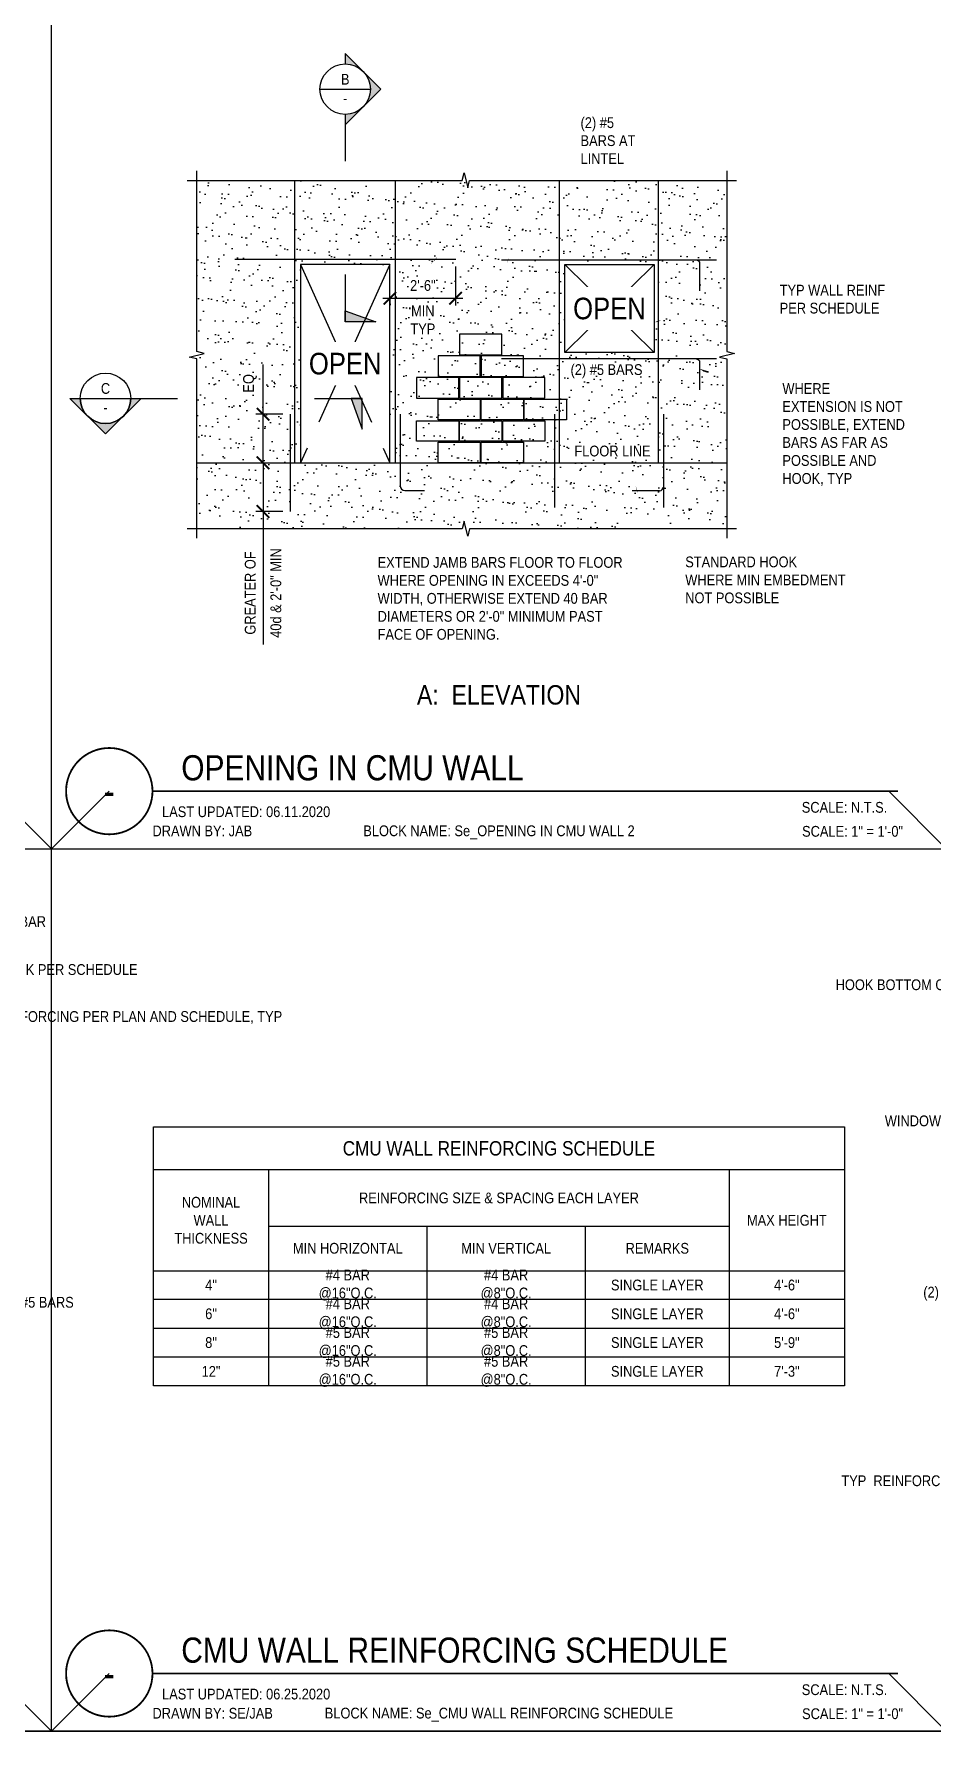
# Model space of a CAD drawing. Header units: inches. Extents: x -16404 to 14624, y -1591 to 16152.
# Drawn here: x -15334.1 to -15240.5, y 2880 to 3057 of the extents above; entities that cross this region are included whole.
import ezdxf
from ezdxf import colors
from ezdxf.entities.mleader import LeaderData, LeaderLine
from ezdxf.enums import TextEntityAlignment as Align
from ezdxf.math import Vec2, Vec3

# ---------------------------------------------------------------- set-up
doc = ezdxf.new("R2010")
doc.units = ezdxf.units.IN
doc.header["$LTSCALE"] = 24
doc.header["$MEASUREMENT"] = 0
for name, pattern in [('CENTER2', [1.125, 0.75, -0.125, 0.125, -0.125]), ('DASHED2', [0.375, 0.25, -0.125]), ('PHANTOM2', [1.25, 0.625, -0.125, 0.125, -0.125, 0.125, -0.125])]:
    doc.linetypes.add(name, pattern=pattern)
doc.layers.get('0').update_dxf_attribs({"linetype": 'CONTINUOUS'})
doc.layers.get('DefPoints').update_dxf_attribs({"color": 251, "linetype": 'CONTINUOUS'})
doc.layers.add('DESIGNER COMMENTS', color=221, linetype='CONTINUOUS', plot=False)
doc.layers.add('S-ANNO-GRID-NONPLOT', color=251, linetype='CONTINUOUS', plot=False)
for name, color, linetype in [('S-ANNO-DIMS', 2, 'CONTINUOUS'), ('S-ANNO-NOTE', 4, 'CONTINUOUS'), ('S-BREAK', 2, 'CONTINUOUS'), ('S-CONC', 4, 'CONTINUOUS'), ('S-DETL-SYMB', 4, 'CONTINUOUS'), ('S-DETL-SYMB @ 1', 4, 'CONTINUOUS'), ('S-REBAR', 7, 'CONTINUOUS'), ('S-TYP DETAIL BLOCKS', 1, 'CONTINUOUS')]:
    doc.layers.add(name, color=color, linetype=linetype)
doc.layers.add('S-HATCH2', color=2, linetype='CONTINUOUS', transparency=0.5)
doc.styles.add('Arial', font='arial.ttf', dxfattribs={"width": 0.85})
doc.dimstyles.new('DIM-12_Se', dxfattribs={"dimscale": 12, "dimtxt": 0.09375, "dimasz": 0.109375, "dimexe": 0.0625, "dimexo": 0.0625, "dimgap": 0.0625, "dimtad": 1, "dimdec": 4, "dimzin": 11, "dimdsep": 46, "dimlunit": 4, "dimtxsty": 'Arial', "dimblk": 'ARCHTICK', "dimcen": 0.125, "dimdle": 0.0625, "dimclrd": 256, "dimclre": 256, "dimclrt": 4, "dimadec": 0, "dimazin": 0, "dimtfac": 0.75, "dimtdec": 4, "dimtmove": 0, "dimatfit": 3, "dimfxl": 1, "dimfrac": 1, "dimtolj": 1, "dimtzin": 0, "dimarcsym": 0})

# ---------------------------------------------------------------- blocks, each defined once
blk = doc.blocks.new('*U336')
at = {"const_width": 0.1875}
for points in [[(-4.5, 0, -1), (4.5, 0, 3.73205081)], [(-4.5, 0, 1), (4.5, 0, -3.73205081)]]:
    blk.add_lwpolyline(points, format="xyb", dxfattribs=at)
blk.add_lwpolyline([(4.5, 0), (82.1875, 0)], dxfattribs=at)
blk.add_circle((0, 0), 4.5)
at = {"style": 'Arial', "width": 0.85}
for tag, p in [('DWG_TITLE_1', (7.5, 6.1875)), ('DWG_TITLE_2', (7.5, 2.4375))]:
    blk.add_attdef(tag, text='', height=2.625, dxfattribs=at).set_placement(p, align=Align.MIDDLE_LEFT)
blk.add_attdef('#', text='', height=3, dxfattribs=at).set_placement((0, 0), align=Align.MIDDLE_CENTER)
blk.add_attdef('SCALE', text='', height=1.125, dxfattribs=at).set_placement((81.0625, -1.125), align=Align.TOP_RIGHT)
blk = doc.blocks.new('Se_24x36_DETAILS_GRID')
for p, q in [((7.767, 7.667), (7.767, 15.333)), ((7.767, 7.667), (8.267, 8.167)), ((0, 7.667), (7.767, 7.667)), ((7.767, 7.667), (15.535, 7.667)), ((7.767, 0), (7.767, 7.667)), ((7.767, 0), (8.267, 0.5)), ((0, 0), (7.767, 0)), ((7.767, 0), (15.535, 0))]:
    blk.add_line(p, q)
at = {"linetype": 'DASHED2', "ltscale": 0.5}
for p, q in [((7.767, 7.667), (7.267, 8.167)), ((15.535, 7.667), (15.035, 8.167)), ((7.767, 0), (7.267, 0.5)), ((15.535, 0), (15.035, 0.5))]:
    blk.add_line(p, q, dxfattribs=at)
blk = doc.blocks.new('_ARCHTICK')
at = {"color": 0, "linetype": 'ByBlock', "const_width": 0.15}
blk.add_lwpolyline([(-0.5, -0.5), (0.5, 0.5)], dxfattribs=at)
blk = doc.blocks.new('*D2445')
at = {"layer": 'DefPoints', "color": 0, "transparency": 16777216}
for p in [(36.09, 55.45), (29.24, 52.21), (36.09, 51.39)]:
    blk.add_point(p, dxfattribs=at)
at = {"layer": 'S-ANNO-DIMS', "lineweight": -2, "transparency": 16777216}
for p, q in [((36.09, 54.7), (36.09, 50.64)), ((28.49, 51.39), (36.84, 51.39)), ((29.24, 51.46), (29.24, 50.64))]:
    blk.add_line(p, q, dxfattribs=at)
at = {"layer": 'S-ANNO-DIMS', "lineweight": -2, "transparency": 16777216, "xscale": 1.3125, "yscale": 1.3125, "zscale": 1.3125, "rotation": 180}
blk.add_blockref('_ARCHTICK', (29.24, 51.39), dxfattribs=at)
at = {"layer": 'S-ANNO-DIMS', "lineweight": -2, "transparency": 16777216, "xscale": 1.3125, "yscale": 1.3125, "zscale": 1.3125}
blk.add_blockref('_ARCHTICK', (36.09, 51.39), dxfattribs=at)
at = {"layer": 'S-ANNO-DIMS', "color": 4, "transparency": 16777216, "char_height": 1.125, "attachment_point": 5, "style": 'Arial'}
for s, insert in [('\\A1;2\'-6"', (32.67, 52.72)), ('\\A1;MIN\\PTYP', (32.67, 49.14))]:
    blk.add_mtext(s, dxfattribs=dict(at, insert=insert))
blk = doc.blocks.new('*D590')
at = {"layer": 'DefPoints', "color": 0, "transparency": 16777216}
for p in [(18.83, 39.3), (16.02, 34.23), (16.02, 34.23)]:
    blk.add_point(p, dxfattribs=at)
at = {"layer": 'S-ANNO-DIMS', "lineweight": -2, "transparency": 16777216}
for p, q in [((16.02, 39.3), (16.02, 44.5)), ((18.08, 39.3), (15.27, 39.3)), ((16.02, 34.23), (16.02, 40.05))]:
    blk.add_line(p, q, dxfattribs=at)
at = {"layer": 'S-ANNO-DIMS', "lineweight": -2, "transparency": 16777216, "xscale": 1.3125, "yscale": 1.3125, "zscale": 1.3125}
for p, rotation in [((16.02, 39.3), 90), ((16.02, 34.23), 270)]:
    blk.add_blockref('_ARCHTICK', p, dxfattribs=dict(at, rotation=rotation))
at = {"layer": 'S-ANNO-DIMS', "color": 4, "transparency": 16777216, "insert": (14.66, 42.71), "char_height": 1.125, "attachment_point": 5, "rotation": 90, "style": 'Arial'}
blk.add_mtext('\\A1;EQ.', dxfattribs=at)
blk = doc.blocks.new('*D2446')
at = {"layer": 'DefPoints', "color": 0, "transparency": 16777216}
for p in [(16.02, 34.23), (16.02, 34.23), (18.83, 29.16)]:
    blk.add_point(p, dxfattribs=at)
at = {"layer": 'S-ANNO-DIMS', "lineweight": -2, "transparency": 16777216}
for p, q in [((16.02, 34.23), (16.02, 28.41)), ((18.08, 29.16), (15.27, 29.16)), ((16.02, 29.16), (16.02, 15.3))]:
    blk.add_line(p, q, dxfattribs=at)
at = {"layer": 'S-ANNO-DIMS', "lineweight": -2, "transparency": 16777216, "xscale": 1.3125, "yscale": 1.3125, "zscale": 1.3125}
for p, rotation in [((16.02, 34.23), 90), ((16.02, 29.16), 270)]:
    blk.add_blockref('_ARCHTICK', p, dxfattribs=dict(at, rotation=rotation))
at = {"layer": 'S-ANNO-DIMS', "color": 4, "transparency": 16777216, "char_height": 1.125, "attachment_point": 5, "rotation": 90, "style": 'Arial'}
for s, insert in [('\\A1;GREATER OF', (14.69, 20.66)), ('\\A1;40d & 2\'-0" MIN ', (17.36, 20.66))]:
    blk.add_mtext(s, dxfattribs=dict(at, insert=insert))
blk = doc.blocks.new('*U584')
at = {"layer": 'S-DETL-SYMB'}
h = blk.add_hatch(color=4, dxfattribs=at)
edge = h.paths.add_edge_path()
edge.add_line((0, -0.219), (0, -0.309))
edge.add_line((0, -0.309), (0.309, 0))
edge.add_line((0.309, 0), (0, 0.309))
edge.add_line((0, 0.309), (0, 0.219))
edge.add_arc((0, 0), 0.219, -90, 90, ccw=False)
blk.add_line((-0.219, 0), (0.219, 0), dxfattribs=at)
at = {"layer": 'S-DETL-SYMB', "color": 2, "linetype": 'PHANTOM2'}
for p, q in [((0, -0.313), (0, -0.626)), ((0, -1.61), (0, -2.022))]:
    blk.add_line(p, q, dxfattribs=at)
at = {"layer": 'S-DETL-SYMB'}
blk.add_lwpolyline([(0, -0.219), (0, -0.309), (0.309, 0), (0, 0.309), (0, 0.219, -1)], format="xyb", close=True, dxfattribs=at)
blk.add_lwpolyline([(0, -1.926), (0.267, -2.022), (0, -2.022)], close=True, dxfattribs=at)
blk.add_circle((0, 0), 0.219, dxfattribs=at)
blk.add_solid([(0.267, -2.022), (0, -1.926), (0, -2.022)], dxfattribs=at)
at = {"layer": 'S-DETL-SYMB', "style": 'Arial', "width": 0.85, "flags": 8}
blk.add_attdef('VIEWNUMBER', text='', height=0.0938, dxfattribs=at).set_placement((0, 0.011), align=Align.BOTTOM_CENTER)
blk.add_attdef('SHEETNUMBER', text='', height=0.0938, dxfattribs=at).set_placement((0, -0.032), align=Align.TOP_CENTER)
blk = doc.blocks.new('*U585')
at = {"layer": 'S-DETL-SYMB'}
h = blk.add_hatch(color=4, dxfattribs=at)
edge = h.paths.add_edge_path()
edge.add_line((0.219, 0), (0.309, 0))
edge.add_line((0.309, 0), (0, -0.309))
edge.add_line((0, -0.309), (-0.309, 0))
edge.add_line((-0.309, 0), (-0.219, 0))
edge.add_arc((0, 0), 0.219, 180, 360)
blk.add_line((-0.219, 0), (0.219, 0), dxfattribs=at)
at = {"layer": 'S-DETL-SYMB', "color": 2, "linetype": 'PHANTOM2'}
for p, q in [((0.312, 0), (0.626, 0)), ((1.816, 0), (2.229, 0))]:
    blk.add_line(p, q, dxfattribs=at)
at = {"layer": 'S-DETL-SYMB'}
blk.add_lwpolyline([(0.219, 0), (0.309, 0), (0, -0.309), (-0.309, 0), (-0.219, 0, 1)], format="xyb", close=True, dxfattribs=at)
blk.add_lwpolyline([(2.133, 0), (2.229, -0.267), (2.229, 0)], close=True, dxfattribs=at)
blk.add_circle((0, 0), 0.219, dxfattribs=at)
blk.add_solid([(2.229, -0.267), (2.133, 0), (2.229, 0)], dxfattribs=at)
at = {"layer": 'S-DETL-SYMB', "style": 'Arial', "width": 0.85, "flags": 8}
blk.add_attdef('VIEWNUMBER', text='', height=0.0938, dxfattribs=at).set_placement((0, 0.011), align=Align.BOTTOM_CENTER)
blk.add_attdef('SHEETNUMBER', text='', height=0.0938, dxfattribs=at).set_placement((0, -0.032), align=Align.TOP_CENTER)
blk = doc.blocks.new('_DotBlank')
at = {"color": 0, "lineweight": -2}
blk.add_line((-0.5, 0), (-1, 0), dxfattribs=at)
blk.add_circle((0, 0), 0.5, dxfattribs=at)
blk = doc.blocks.new('Se_CMU WALL REINFORCING SCHEDULE')
at = {"layer": 'S-ANNO-NOTE', "color": 2}
for p, q in [((76.6, 52.5), (4.6, 52.5)), ((16.6, 52.5), (16.6, 30)), ((64.6, 52.5), (64.6, 30)), ((16.6, 46.66), (64.6, 46.66)), ((33.1, 46.66), (33.1, 30)), ((49.6, 46.66), (49.6, 30)), ((4.6, 42), (76.6, 42)), ((76.6, 39), (4.6, 39)), ((4.6, 36), (76.6, 36)), ((76.6, 33), (4.6, 33))]:
    blk.add_line(p, q, dxfattribs=at)
at = {"layer": 'S-ANNO-NOTE', "color": 6}
blk.add_lwpolyline([(4.6, 30), (4.6, 57), (76.6, 57), (76.6, 30)], close=True, dxfattribs=at)
at = {"layer": 'DESIGNER COMMENTS', "char_height": 1.125, "style": 'Arial'}
for s, insert, width, attachment_point in [('\\A1;LAST UPDATED: 06.25.2020', (5.5, -1.58), 17.471, 1), ('\\A1;DRAWN BY: SE/JAB', (4.5, -3.58), 12.4849, 1), ('\\A1;BLOCK NAME: Se_CMU WALL REINFORCING SCHEDULE', (40.6, -4.29), 36.2379, 5), ('\\A1;SCALE: 1{\\H1x;" = 1\'-0"}', (82.71, -3.63), 19.6874, 3)]:
    blk.add_mtext(s, dxfattribs=dict(at, insert=insert, width=width, attachment_point=attachment_point))
at = {"layer": 'S-ANNO-NOTE', "color": 6, "insert": (40.6, 54.75), "char_height": 1.5, "width": 32.4788, "attachment_point": 5, "style": 'Arial'}
blk.add_mtext('CMU WALL REINFORCING SCHEDULE', dxfattribs=at)
at = {"layer": 'S-ANNO-NOTE', "char_height": 1.125, "attachment_point": 5, "style": 'Arial'}
for s, insert, width in [('NOMINAL WALL THICKNESS', (10.6, 47.25), 10.0591), ('REINFORCING SIZE & SPACING EACH LAYER', (40.6, 49.58), 29.1664), ('MAX HEIGHT', (70.6, 47.25), 8.6684), ('MIN HORIZONTAL', (24.85, 44.33), 11.7641), ('MIN VERTICAL', (41.35, 44.33), 9.6872), ('REMARKS', (57.1, 44.33), 6.5478), ('4"', (10.6, 40.5), 1.1658), ('#4 BAR @16"O.C.', (24.85, 40.5), 10.3395), ('#4 BAR @8"O.C.', (41.35, 40.5), 9.5966), ('SINGLE LAYER', (57.1, 40.5), 9.6462), ('4\'-6"', (70.6, 40.5), 2.6086), ('#4 BAR @16"O.C.', (24.85, 37.5), 10.3395), ('#4 BAR @8"O.C.', (41.35, 37.5), 9.5966), ('6"', (10.6, 37.5), 1.1658), ('SINGLE LAYER', (57.1, 37.5), 9.6462), ('4\'-6"', (70.6, 37.5), 2.6086), ('#5 BAR @16"O.C.', (24.85, 34.5), 10.3395), ('#5 BAR @8"O.C.', (41.35, 34.5), 9.5966), ('8"', (10.6, 34.5), 1.1658), ('SINGLE LAYER', (57.1, 34.5), 9.6462), ('5\'-9"', (70.6, 34.5), 2.6086), ('12"', (10.6, 31.5), 1.9087), ('#5 BAR @16"O.C.', (24.85, 31.5), 10.3395), ('#5 BAR @8"O.C.', (41.35, 31.5), 9.5966), ('SINGLE LAYER', (57.1, 31.5), 9.6462), ('7\'-3"', (70.6, 31.5), 2.6086)]:
    blk.add_mtext(s, dxfattribs=dict(at, insert=insert, width=width))
blk = doc.blocks.new('_Integral')
at = {"color": 0, "linetype": 'ByBlock', "lineweight": -2}
for centre, start, end in [((0.44, -0.09), 102, 168), ((-0.44, 0.09), 282, 348)]:
    blk.add_arc(centre, 0.454, start, end, dxfattribs=at)
blk = doc.blocks.new('Se_OPENING IN CMU WALL')
at = {"layer": 'S-ANNO-NOTE'}
ml = blk.add_multileader_mtext('Standard', dxfattribs=at)
ml.set_content('HOOK BOTTOM OF VERTICAL BAR, TYP', color=4, style='Arial')
ml.set_leader_properties(color=2)
ml.build(insert=Vec2(0, 0))
ml.multileader.update_dxf_attribs({"dogleg_length": 0.36, "arrow_head_size": 1.3125, "scale": 12})
ctx = ml.context
ctx.base_point, ctx.scale, ctx.char_height, ctx.arrow_head_size, ctx.landing_gap_size, ctx.plane_origin = Vec3(-5.07528, 71.81651), 12, 1.125, 1.3125, 1.08, Vec3(51.84912, 370.15133)
ctx.text_align_type = 2
notes = []
notes.append((ctx, [(0, (1, 1, 0), (10.66178, 71.81651), (-1, 0), 1.5, [(0, [(31.87552, 82.39463)], 0, [])])]))
ctx.mtext.insert, ctx.mtext.width, ctx.mtext.alignment, ctx.mtext.flow_direction = Vec3(8.08178, 72.37901), 12.1952839, 3, 5
ml = blk.add_multileader_mtext('Standard', dxfattribs=at)
ml.set_content('WINDOW SILL WHERE OCCURS', color=4, style='Arial')
ml.set_leader_properties(color=2)
ml.build(insert=Vec2(0, 0))
ml.multileader.update_dxf_attribs({"dogleg_length": 0.36, "arrow_head_size": 1.3125, "scale": 12})
ctx = ml.context
ctx.base_point, ctx.scale, ctx.char_height, ctx.arrow_head_size, ctx.landing_gap_size, ctx.plane_origin = Vec3(-4.04467, 57.61216), 12, 1.125, 1.3125, 1.08, Vec3(51.84912, 355.94698)
ctx.text_align_type = 2
notes.append((ctx, [(0, (1, 1, 0), (10.66178, 57.61216), (-1, 0), 1.5, [(0, [(31.87276, 45.13437)], 0, [])])]))
ctx.mtext.insert, ctx.mtext.width, ctx.mtext.alignment, ctx.mtext.flow_direction = Vec3(8.08178, 58.18425), 13.9440574, 3, 5
ml = blk.add_multileader_mtext('Standard', dxfattribs=at)
ml.set_content('(2) #5 HORIZONTAL BARS', color=4, style='Arial')
ml.set_leader_properties(color=2)
ml.build(insert=Vec2(0, 0))
ml.multileader.update_dxf_attribs({"dogleg_length": 0.36, "arrow_head_size": 1.3125, "scale": 12})
ctx = ml.context
ctx.base_point, ctx.scale, ctx.char_height, ctx.arrow_head_size, ctx.landing_gap_size, ctx.plane_origin = Vec3(-1.45314, 39.75836), 12, 1.125, 1.3125, 1.08, Vec3(51.84912, 338.09318)
ctx.text_align_type = 2
notes.append((ctx, [(0, (1, 1, 0), (10.66178, 39.75836), (-1, 0), 1.5, [(0, [(23.53516, 44.305)], 0, [])])]))
ctx.mtext.insert, ctx.mtext.width, ctx.mtext.alignment, ctx.mtext.flow_direction = Vec3(8.08178, 40.33045), 4.422002, 3, 5
ml = blk.add_multileader_mtext('Standard', dxfattribs=at)
ml.set_content('TYP  REINFORCING BELOW WINDOWS', color=4, style='Arial')
ml.set_leader_properties(color=2)
ml.build(insert=Vec2(0, 0))
ml.multileader.update_dxf_attribs({"dogleg_length": 0.36, "arrow_head_size": 1.3125, "scale": 12})
ctx = ml.context
ctx.base_point, ctx.scale, ctx.char_height, ctx.arrow_head_size, ctx.landing_gap_size, ctx.plane_origin = Vec3(-5.57493, 20.08928), 12, 1.125, 1.3125, 1.08, Vec3(51.84912, 318.42411)
ctx.text_align_type = 2
notes.append((ctx, [(0, (1, 1, 0), (10.66178, 20.08928), (-1, 0), 1.5, [(0, [(34.67798, 29.33339)], 0, [])])]))
ctx.mtext.insert, ctx.mtext.width, ctx.mtext.alignment, ctx.mtext.flow_direction = Vec3(8.08178, 20.66138), 12.9904195, 3, 5
for ctx, leaders in notes:
    for number, flags, end, landing, length, lines in leaders:
        leader = LeaderData()
        leader.index, (leader.has_last_leader_line, leader.has_dogleg_vector, leader.attachment_direction) = number, flags
        leader.last_leader_point, leader.dogleg_vector, leader.dogleg_length = Vec3(end), Vec3(landing), length
        for number, points, colour, breaks in lines:
            line = LeaderLine()
            line.index, line.vertices, line.color, line.breaks = number, Vec3.list(points), colors.encode_raw_color(colour), breaks
            leader.lines.append(line)
        ctx.leaders.append(leader)
blk = doc.blocks.new('Se_OPENING IN CMU WALL 2')
at = {"layer": 'DefPoints', "color": 0, "linetype": 'ByBlock'}
blk.add_point((18.83284, 29.16006), dxfattribs=at)
at = {"layer": 'S-ANNO-DIMS'}
for points in [[(34.02472, 55.45053, 0, 0.33333, 0), (34.64517, 56.23478, 0, 0, 0), (46.82611, 69.63155, 0, 0, 0), (48.57611, 69.63155, 0, 0, 0)], [(41.60932, 55.40767, 0, 0.33333, 0), (41.91543, 56.35966, 0, 0, 0), (46.82611, 69.63155, 0, 0, 0), (48.57611, 69.63155, 0, 0, 0)], [(57.22239, 48.95745, 0, 0.33333, 0), (58.1421, 49.35004, 0, 0, 0), (67.33088, 52.41873, 0, 0, 0), (69.08088, 52.41873, 0, 0, 0)], [(61.51143, 44.03794, 0, 0.33333, 0), (62.41393, 43.60726, 0, 0, 0), (67.64202, 42.06679, 0, 0, 0), (69.39202, 42.06679, 0, 0, 0)], [(19.34313, 40.84981, 0, 0.33333, 0), (19.66733, 39.90382, 0, 0, 0), (25.70783, 24.13054, 0, 0, 0), (27.45783, 24.13054, 0, 0, 0)], [(54.96004, 31.32628, 0, 0.33333, 0), (55.3594, 30.40948, 0, 0, 0), (57.68, 24.08216, 0, 0, 0), (59.43, 24.08216, 0, 0, 0)]]:
    blk.add_lwpolyline(points, format="xyseb", dxfattribs=at)
at = {"layer": 'S-ANNO-NOTE', "color": 1, "linetype": 'CENTER2'}
for p, q in [((19.92746, 54.89941), (29.23862, 34.22919)), ((29.23862, 54.89941), (19.92746, 34.22919)), ((47.46092, 54.89941), (56.77208, 45.72533)), ((56.77208, 54.89941), (47.46092, 45.72533))]:
    blk.add_line(p, q, dxfattribs=at)
at = {"layer": 'S-BREAK'}
for points in [[(8.11518, 63.6857), (36.78087, 63.6857), (36.97015, 64.46405), (37.34873, 62.90735), (37.53801, 63.6857), (65.36319, 63.6857)], [(9.11518, 26.36903), (9.11518, 45.07541), (8.33683, 45.2647), (9.89353, 45.64327), (9.11518, 45.83256), (9.11518, 64.6857)], [(64.36319, 64.6857), (64.36319, 45.83256), (65.14154, 45.64327), (63.58484, 45.2647), (64.36319, 45.07541), (64.36319, 26.36903)], [(65.36319, 27.36903), (37.53801, 27.36903), (37.34873, 26.59068), (36.97015, 28.14738), (36.78087, 27.36903), (8.11518, 27.36903)]]:
    blk.add_lwpolyline(points, dxfattribs=at)
at = {"layer": 'S-CONC'}
blk.add_line((9.11518, 34.22919), (64.36319, 34.22919), dxfattribs=at)
at = {"layer": 'S-CONC', "color": 2}
for points in [[(36.49846, 47.63608), (36.49846, 45.48957), (40.89704, 45.48957), (40.89704, 47.63608)], [(34.25229, 45.38401), (34.25229, 43.2375), (38.65088, 43.2375), (38.65088, 45.38401)], [(38.74463, 45.38401), (38.74463, 43.2375), (43.14321, 43.2375), (43.14321, 45.38401)], [(32.00612, 43.13193), (32.00612, 40.98542), (36.40471, 40.98542), (36.40471, 43.13193)], [(36.49846, 43.13193), (36.49846, 40.98542), (40.89704, 40.98542), (40.89704, 43.13193)], [(40.99079, 43.13193), (40.99079, 40.98542), (45.38938, 40.98542), (45.38938, 43.13193)], [(34.25229, 38.73335), (34.25229, 40.87985), (38.65088, 40.87985), (38.65088, 38.73335)], [(38.74463, 38.73335), (38.74463, 40.87985), (43.14321, 40.87985), (43.14321, 38.73335)], [(43.23696, 38.73335), (43.23696, 40.87985), (47.63555, 40.87985), (47.63555, 38.73335)], [(32.00612, 36.48127), (32.00612, 38.62778), (36.40471, 38.62778), (36.40471, 36.48127)], [(36.49846, 36.48127), (36.49846, 38.62778), (40.89704, 38.62778), (40.89704, 36.48127)], [(40.99079, 36.48127), (40.99079, 38.62778), (45.38938, 38.62778), (45.38938, 36.48127)], [(34.25229, 34.22919), (34.25229, 36.3757), (38.65088, 36.3757), (38.65088, 34.22919)], [(38.74463, 34.22919), (38.74463, 36.3757), (43.14321, 36.3757), (43.14321, 34.22919)]]:
    blk.add_lwpolyline(points, close=True, dxfattribs=at)
at = {"layer": 'S-REBAR', "linetype": 'Continuous'}
for p, q in [((19.34313, 34.22919), (19.34313, 63.6857)), ((29.82295, 34.22919), (29.82295, 63.6857)), ((46.90785, 34.22919), (46.90785, 63.6857)), ((57.22239, 34.22919), (57.22239, 63.6857)), ((40.85368, 55.40767), (63.27679, 55.40767)), ((40.85368, 45.09553), (63.27679, 45.09553)), ((18.83284, 39.29833), (18.83284, 29.16006)), ((46.39756, 39.29833), (46.39756, 29.56092)), ((57.73269, 39.29833), (57.73269, 29.56092)), ((57.34776, 31.32628), (54.49808, 31.32628))]:
    blk.add_line(p, q, dxfattribs=at)
blk.add_lwpolyline([(36.09278, 55.45053), (13.07329, 55.45053)], dxfattribs=at)
for points in [[(61.13643, 55.39774, -0.414213562), (61.51143, 55.02274), (61.51143, 52.17306)], [(61.13643, 45.08561, -0.414213562), (61.51143, 44.71061), (61.51143, 41.86092)], [(30.31481, 39.29677), (30.31481, 31.845, 0.414213562), (30.807, 31.35282), (32.84829, 31.35282)]]:
    blk.add_lwpolyline(points, format="xyb", dxfattribs=at)
blk.add_arc((57.34776, 31.70128), 0.375, 270, 0, dxfattribs=at)
at = {"layer": 'S-DETL-SYMB @ 1', "xscale": 12, "yscale": 12, "zscale": 12}
for name, p, values in [('*U584', (24.58304, 73.19475), {'VIEWNUMBER': 'B', 'SHEETNUMBER': '-'}), ('*U585', (-0.39387, 40.95745), {'VIEWNUMBER': 'C', 'SHEETNUMBER': '-'})]:
    blk.add_blockref(name, p, dxfattribs=at).add_auto_attribs(values)
at = {"layer": 'DESIGNER COMMENTS', "char_height": 1.125, "style": 'Arial'}
for s, insert, width, attachment_point in [('\\A1;LAST UPDATED: 06.11.2020', (5.49984, -1.58101), 17.4709661, 1), ('\\A1;DRAWN BY: JAB', (4.49984, -3.58101), 14.8543838, 1), ('\\A1;BLOCK NAME: Se_OPENING IN CMU WALL 2', (40.60455, -4.29464), 28.2238864, 5), ('\\A1;SCALE: 1{\\H1x;" = 1\'-0"}', (82.7091, -3.625), 19.68745, 3)]:
    blk.add_mtext(s, dxfattribs=dict(at, insert=insert, width=width, attachment_point=attachment_point))
at = {"layer": 'S-ANNO-NOTE', "char_height": 1.125, "attachment_point": 1, "style": 'Arial'}
for s, insert, width in [('(2) #5 BARS AT LINTEL', (49.10351, 70.26577), 7.4401253), ('TYP WALL REINF PER SCHEDULE', (69.85367, 52.80367), 11.6232299), ('(2) #5 BARS', (48.06123, 44.51809), 7.4401253), ('WHERE EXTENSION IS NOT POSSIBLE, EXTEND BARS AS FAR AS POSSIBLE AND HOOK, TYP', (70.13746, 42.54505), 12.9649804), ('FLOOR LINE', (48.46392, 36.02774), 30.6247482), ('EXTEND JAMB BARS FLOOR TO FLOOR WHERE OPENING IN EXCEEDS 4\'-0" WIDTH, OTHERWISE EXTEND 40 BAR DIAMETERS OR 2\'-0" MINIMUM PAST FACE OF OPENING.', (27.95619, 24.4151), 26.0044439), ('STANDARD HOOK WHERE MIN EMBEDMENT NOT POSSIBLE', (60.01464, 24.46544), 16.9360923)]:
    blk.add_mtext(s, dxfattribs=dict(at, insert=insert, width=width))
at = {"layer": 'S-ANNO-NOTE', "color": 6, "insert": (40.60455, 9), "char_height": 2.025, "width": 16.9274806, "attachment_point": 8, "style": 'Arial'}
blk.add_mtext('A:  ELEVATION', dxfattribs=at)
at = {"layer": 'S-ANNO-DIMS'}
dim = blk.add_linear_dim(base=(36.09278, 51.39418), p1=(29.23862, 52.20899), p2=(36.09278, 55.45053), text='2\'-6"\\X MIN\\PTYP', dimstyle='DIM-12_Se', dxfattribs=at)
dim.commit()
dim.dimension.update_dxf_attribs({"geometry": '*D2445', "text_midpoint": (32.6657, 51.39418)})
for p1, angle, text, picture, middle, dimtype in [((18.83284, 39.29833), 90, 'EQ.', '*D590', (16.02411, 42.71432), 128), ((18.83284, 29.16006), 270, 'GREATER OF\\X40d & 2\'-0" MIN ', '*D2446', (16.02411, 20.65587), 160)]:
    dim = blk.add_linear_dim(base=(16.02411, 34.22919), p1=p1, p2=(16.02411, 34.22919), angle=angle, text=text, dimstyle='DIM-12_Se', dxfattribs=at)
    dim.commit()
    dim.dimension.update_dxf_attribs({"geometry": picture, "text_midpoint": middle, "dimtype": dimtype})
at = {"layer": 'S-ANNO-NOTE', "color": 252, "true_color": 0x939598, "char_height": 2.25, "width": 7.375058, "attachment_point": 5, "style": 'Arial', "bg_fill": 3, "box_fill_scale": 1.5, "bg_fill_color": 256, "bg_fill_transparency": 0}
for insert in [(52.1165, 50.31237), (24.58304, 44.5643)]:
    blk.add_mtext('OPEN', dxfattribs=dict(at, insert=insert))
at = {"layer": 'S-HATCH2'}
h = blk.add_hatch(dxfattribs=at)
h.set_pattern_fill('AR-SAND', color=256, scale=1.3125, angle=30)
h.set_pattern_definition([(67.5, (5088.5278, -2000.695), (-1.33608, 2.1488009), [0, -1.995, 0, -2.23125, 0, -2.1328125]), (37.5, (5088.5278, -2000.695), (0.159598, 4.3692318), [0, -1.07625, 0, -1.798125, 0, -0.6890625]), (357.5, (5087.1297, -2001.5022), (3.5360016, 2.050088), [0, -0.65625, 0, -2.3625, 0, -3.084375]), (347.5, (5087.1297, -2001.502), (2.8409643, 2.9703878), [0, -0.328125, 0, -1.54875, 0, -1.771875])])
h.paths.add_polyline_path([(64.36319, 63.6857), (37.53801, 63.6857), (37.34873, 62.90735), (36.97015, 64.46405), (36.78087, 63.6857), (9.11518, 63.6857), (9.11518, 45.83256), (9.89353, 45.64327), (8.33683, 45.2647), (9.11518, 45.07541), (9.11518, 27.36903), (36.78087, 27.36903), (36.97015, 28.14738), (37.34873, 26.59068), (37.53801, 27.36903), (64.36319, 27.36903), (64.36319, 45.07541), (63.58484, 45.2647), (65.14154, 45.64327), (64.36319, 45.83256)])
h.paths.add_polyline_path([(29.23862, 34.22919), (29.23862, 54.89941), (19.92746, 54.89941), (19.92746, 34.22919)], flags=16)
h.paths.add_polyline_path([(56.77208, 45.72533), (47.46092, 45.72533), (47.46092, 54.89941), (56.77208, 54.89941)], flags=16)
at = {"layer": 'S-CONC'}
for points in [[(29.23862, 34.22919), (29.23862, 54.89941), (19.92746, 54.89941), (19.92746, 34.22919)], [(56.77208, 45.72533), (47.46092, 45.72533), (47.46092, 54.89941), (56.77208, 54.89941)]]:
    blk.add_lwpolyline(points, close=True, dxfattribs=at)
blk = doc.blocks.new('Se_CMU WALL REINFORCING')
at = {"layer": 'S-ANNO-NOTE'}
ml = blk.add_multileader_mtext('Standard', dxfattribs=at)
ml.set_content('\\A1;ADDITIONAL #5 BAR', color=4, style='Arial')
ml.set_leader_properties(color=2)
ml.set_arrow_properties(name='DOTBLANK')
ml.build(insert=Vec2(0, 0))
ml.multileader.update_dxf_attribs({"dogleg_length": 0.36, "arrow_head_size": 1.3125, "scale": 12})
ctx = ml.context
ctx.base_point, ctx.scale, ctx.char_height, ctx.arrow_head_size, ctx.landing_gap_size, ctx.plane_origin = Vec3(72.54099, 78.38963), 12, 1.125, 1.3125, 1.08, Vec3(27.33421, 376.72445)
notes = []
notes.append((ctx, [(0, (1, 1, 0), (71.04099, 78.38963), (1, 0), 1.5, [(0, [(66.06843, 70.45297)], 0, [])])]))
ctx.mtext.insert, ctx.mtext.width, ctx.mtext.flow_direction = Vec3(73.62099, 78.96173), 7.9802174, 5
ml = blk.add_multileader_mtext('Standard', dxfattribs=at)
ml.set_content('\\A1;STANDARD HOOK PER SCHEDULE', color=4, style='Arial')
ml.set_leader_properties(color=2)
ml.build(insert=Vec2(0, 0))
ml.multileader.update_dxf_attribs({"dogleg_length": 0.36, "arrow_head_size": 1.3125, "scale": 12})
ctx = ml.context
ctx.base_point, ctx.scale, ctx.char_height, ctx.arrow_head_size, ctx.landing_gap_size, ctx.plane_origin = Vec3(72.66605, 73.3912), 12, 1.125, 1.3125, 1.08, Vec3(27.45926, 371.72602)
notes.append((ctx, [(0, (1, 1, 0), (71.16605, 73.3912), (1, 0), 1.5, [(0, [(66.56215, 65.45453)], 0, [])])]))
ctx.mtext.insert, ctx.mtext.width, ctx.mtext.flow_direction = Vec3(73.74605, 73.96329), 11.6617147, 5
ml = blk.add_multileader_mtext('Standard', dxfattribs=at)
ml.set_content('{\\C256;BREAK CELLS OF BLOCK OR USE OPEN END BLOCK FOR FLOW OF GROUT TYP}', color=4, style='Arial')
ml.set_leader_properties(color=2)
ml.build(insert=Vec2(0, 0))
ml.multileader.update_dxf_attribs({"dogleg_length": 0.36, "arrow_head_size": 1.3125, "scale": 12})
ctx = ml.context
ctx.base_point, ctx.scale, ctx.char_height, ctx.arrow_head_size, ctx.landing_gap_size, ctx.plane_origin = Vec3(28.23549, 63.96453), 12, 1.125, 1.3125, 1.08, Vec3(-15.9713, 358.29935)
notes.append((ctx, [(0, (1, 1, 0), (26.73549, 63.96453), (1, 0), 1.5, [(0, [(24.58016, 70.2084)], 0, [])])]))
ctx.mtext.insert, ctx.mtext.width, ctx.mtext.flow_direction = Vec3(29.31549, 64.53662), 17.706441, 5
ml = blk.add_multileader_mtext('Standard', dxfattribs=at)
ml.set_content('\\A1;TYP WALL REINFORCING PER PLAN AND SCHEDULE, TYP', color=4, style='Arial')
ml.set_leader_properties(color=2)
ml.build(insert=Vec2(0, 0))
ml.multileader.update_dxf_attribs({"dogleg_length": 0.36, "arrow_head_size": 1.3125, "scale": 12})
ctx = ml.context
ctx.base_point, ctx.scale, ctx.char_height, ctx.arrow_head_size, ctx.landing_gap_size, ctx.plane_origin = Vec3(72.66605, 68.3912), 12, 1.125, 1.3125, 1.08, Vec3(27.45926, 366.72602)
notes.append((ctx, [(0, (1, 1, 0), (71.16605, 68.3912), (1, 0), 1.5, [(1, [(65.48251, 60.45453), (65.90049, 56.71193)], 0, [])])]))
ctx.mtext.insert, ctx.mtext.width, ctx.mtext.flow_direction = Vec3(73.74605, 69.06497), 10.8815817, 5
ml = blk.add_multileader_mtext('Standard', dxfattribs=at)
ml.set_content('{\\C256;ALL CELLS GROUTED SOLID, U.O.N.}', color=4, style='Arial')
ml.set_leader_properties(color=2)
ml.build(insert=Vec2(0, 0))
ml.multileader.update_dxf_attribs({"dogleg_length": 0.36, "arrow_head_size": 1.3125, "scale": 12})
ctx = ml.context
ctx.base_point, ctx.scale, ctx.char_height, ctx.arrow_head_size, ctx.landing_gap_size, ctx.plane_origin = Vec3(28.23549, 56.96453), 12, 1.125, 1.3125, 1.08, Vec3(-15.9713, 351.29935)
notes.append((ctx, [(0, (1, 1, 0), (26.73549, 56.96453), (1, 0), 1.5, [(0, [(22.92857, 61.2084)], 0, [])])]))
ctx.mtext.insert, ctx.mtext.width, ctx.mtext.flow_direction = Vec3(29.31549, 57.6383), 13.9714563, 5
ml = blk.add_multileader_mtext('Standard', dxfattribs=at)
ml.set_content('\\A1;(2) ADDITIONAL #5 BARS', color=4, style='Arial')
ml.set_leader_properties(color=2)
ml.set_arrow_properties(name='DOTBLANK')
ml.build(insert=Vec2(0, 0))
ml.multileader.update_dxf_attribs({"dogleg_length": 0.36, "arrow_head_size": 1.3125, "scale": 12})
ctx = ml.context
ctx.base_point, ctx.scale, ctx.char_height, ctx.arrow_head_size, ctx.landing_gap_size, ctx.plane_origin = Vec3(72.54099, 38.69833), 12, 1.125, 1.3125, 1.08, Vec3(27.33421, 337.03316)
notes.append((ctx, [(0, (1, 1, 0), (71.04099, 38.69833), (1, 0), 1.5, [(1, [(66.06843, 30.64714), (66.06843, 33.2514)], 0, [])])]))
ctx.mtext.insert, ctx.mtext.width, ctx.mtext.flow_direction = Vec3(73.62099, 39.27043), 9.9840373, 5
ml = blk.add_multileader_mtext('Standard', dxfattribs=at)
ml.set_content('{\\C256;BREAK CELLS OF BLOCK OR USE OPEN END BLOCK FOR FLOW OF GROUT TYP}', color=4, style='Arial')
ml.set_leader_properties(color=2)
ml.build(insert=Vec2(0, 0))
ml.multileader.update_dxf_attribs({"dogleg_length": 0.36, "arrow_head_size": 1.3125, "scale": 12})
ctx = ml.context
ctx.base_point, ctx.scale, ctx.char_height, ctx.arrow_head_size, ctx.landing_gap_size, ctx.plane_origin = Vec3(28.17764, 26.27323), 12, 1.125, 1.3125, 1.08, Vec3(-16.02914, 318.60805)
notes.append((ctx, [(0, (1, 1, 0), (26.67764, 26.27323), (1, 0), 1.5, [(0, [(24.52232, 30.5171)], 0, [])])]))
ctx.mtext.insert, ctx.mtext.width, ctx.mtext.flow_direction = Vec3(29.25764, 26.84532), 14.5154621, 5
ml = blk.add_multileader_mtext('Standard', dxfattribs=at)
ml.set_content('{\\C256;ALL CELLS GROUTED SOLID, U.O.N.}', color=4, style='Arial')
ml.set_leader_properties(color=2)
ml.build(insert=Vec2(0, 0))
ml.multileader.update_dxf_attribs({"dogleg_length": 0.36, "arrow_head_size": 1.3125, "scale": 12})
ctx = ml.context
ctx.base_point, ctx.scale, ctx.char_height, ctx.arrow_head_size, ctx.landing_gap_size, ctx.plane_origin = Vec3(28.17764, 17.27323), 12, 1.125, 1.3125, 1.08, Vec3(-16.02914, 311.60805)
notes.append((ctx, [(0, (1, 1, 0), (26.67764, 17.27323), (1, 0), 1.5, [(0, [(22.92857, 21.5171)], 0, [])])]))
ctx.mtext.insert, ctx.mtext.width, ctx.mtext.flow_direction = Vec3(29.25764, 17.947), 13.9714563, 5
for ctx, leaders in notes:
    for number, flags, end, landing, length, lines in leaders:
        leader = LeaderData()
        leader.index, (leader.has_last_leader_line, leader.has_dogleg_vector, leader.attachment_direction) = number, flags
        leader.last_leader_point, leader.dogleg_vector, leader.dogleg_length = Vec3(end), Vec3(landing), length
        for number, points, colour, breaks in lines:
            line = LeaderLine()
            line.index, line.vertices, line.color, line.breaks = number, Vec3.list(points), colors.encode_raw_color(colour), breaks
            leader.lines.append(line)
        ctx.leaders.append(leader)
blk = doc.blocks.new('Se_MASONRY FINISH ANCHORAGE')
at = {"layer": 'S-ANNO-NOTE'}
ml = blk.add_multileader_mtext('Standard', dxfattribs=at)
ml.set_content('\\A1;{\\C4; STUD PER PLAN w/ "A35" CLIP AT TOP AND BOTTOM}', color=256, style='Arial')
ml.set_leader_properties(color=2)
ml.set_arrow_properties(name='INTEGRAL')
ml.build(insert=Vec2(0, 0))
ml.multileader.update_dxf_attribs({"dogleg_length": 0.36, "arrow_head_size": 1.3125, "scale": 12})
ctx = ml.context
ctx.base_point, ctx.scale, ctx.char_height, ctx.arrow_head_size, ctx.landing_gap_size, ctx.plane_origin = Vec3(32.44401, 62.42865), 12, 1.125, 1.3125, 0.75, Vec3(83.18064, 370.46885)
ctx.text_align_type = 2
notes = []
notes.append((ctx, [(0, (1, 1, 0), (48.13748, 62.42865), (-1, 0), 1.5, [(0, [(57.62356, 55.51205)], 0, [])])]))
ctx.mtext.insert, ctx.mtext.width, ctx.mtext.alignment, ctx.mtext.flow_direction = Vec3(45.88748, 63.00075), 12.7454198, 3, 5
ml = blk.add_multileader_mtext('Standard', dxfattribs=at)
ml.set_content('\\A1;H.D.G. ADJUSTABLE BASE AND VENEER ANCHOR @16"O.C. EACH WAY', color=4, style='Arial')
ml.set_leader_properties(color=2)
ml.build(insert=Vec2(0, 0))
ml.multileader.update_dxf_attribs({"dogleg_length": 0.36, "arrow_head_size": 1.3125, "scale": 12})
ctx = ml.context
ctx.base_point, ctx.scale, ctx.char_height, ctx.arrow_head_size, ctx.landing_gap_size, ctx.plane_origin = Vec3(-5.65207, 59.461), 12, 1.125, 1.3125, 1.08, Vec3(50.36434, 379.20019)
ctx.text_align_type = 2
notes.append((ctx, [(0, (1, 1, 0), (10.89383, 59.461), (-1, 0), 1.5, [(1, [(14.46599, 52.4893), (27.37406, 52.46826)], 0, [])])]))
ctx.mtext.insert, ctx.mtext.width, ctx.mtext.alignment, ctx.mtext.flow_direction = Vec3(8.31383, 60.03309), 13.0041175, 3, 5
ml = blk.add_multileader_mtext('Standard', dxfattribs=at)
ml.set_content('\\A1;H.D.G. ADJUSTABLE BASE AND VENEER ANCHOR PER A/-', color=4, style='Arial')
ml.set_leader_properties(color=2)
ml.build(insert=Vec2(0, 0))
ml.multileader.update_dxf_attribs({"dogleg_length": 0.36, "arrow_head_size": 1.3125, "scale": 12})
ctx = ml.context
ctx.base_point, ctx.scale, ctx.char_height, ctx.arrow_head_size, ctx.landing_gap_size, ctx.plane_origin = Vec3(31.59159, 50.42865), 12, 1.125, 1.3125, 1.08, Vec3(90.06349, 356.01477)
ctx.text_align_type = 2
notes.append((ctx, [(0, (1, 1, 0), (48.13748, 50.42865), (-1, 0), 1.5, [(1, [(54.43724, 33.48095), (62.74974, 44.71835)], 0, [])])]))
ctx.mtext.insert, ctx.mtext.width, ctx.mtext.alignment, ctx.mtext.flow_direction = Vec3(45.55748, 51.00075), 13.0041175, 3, 5
for ctx, leaders in notes:
    for number, flags, end, landing, length, lines in leaders:
        leader = LeaderData()
        leader.index, (leader.has_last_leader_line, leader.has_dogleg_vector, leader.attachment_direction) = number, flags
        leader.last_leader_point, leader.dogleg_vector, leader.dogleg_length = Vec3(end), Vec3(landing), length
        for number, points, colour, breaks in lines:
            line = LeaderLine()
            line.index, line.vertices, line.color, line.breaks = number, Vec3.list(points), colors.encode_raw_color(colour), breaks
            leader.lines.append(line)
        ctx.leaders.append(leader)

msp = doc.modelspace()

# ---------------------------------------------------------------- block references
at = {"layer": 'S-ANNO-GRID-NONPLOT', "xscale": 12, "yscale": 12, "zscale": 12}
msp.add_blockref('Se_24x36_DETAILS_GRID', (-15425.43172, 2880), dxfattribs=at)
at = {"layer": 'S-ANNO-NOTE'}
for p, values in [((-15326.22262, 2978), {'#': '-', 'DWG_TITLE_2': 'OPENING IN CMU WALL', 'SCALE': 'SCALE: N.T.S.'}), ((-15326.22262, 2886), {'#': '-', 'DWG_TITLE_2': 'CMU WALL REINFORCING SCHEDULE', 'SCALE': 'SCALE: N.T.S.'})]:
    msp.add_blockref('*U336', p, dxfattribs=at).add_auto_attribs(values)

# ---------------------------------------------------------------- next in the draw order: block references
at = {"layer": 'S-TYP DETAIL BLOCKS'}
msp.add_blockref('Se_OPENING IN CMU WALL', (-15233.01352, 2886), dxfattribs=at)

# ---------------------------------------------------------------- next in the draw order: block references
for name, p in [('Se_OPENING IN CMU WALL 2', (-15326.22262, 2978)), ('Se_CMU WALL REINFORCING', (-15419.43172, 2886)), ('Se_MASONRY FINISH ANCHORAGE', (-15139.80442, 2886)), ('Se_CMU WALL REINFORCING SCHEDULE', (-15326.22262, 2886))]:
    msp.add_blockref(name, p, dxfattribs=at)

# ---------------------------------------------------------------- next in the draw order: linework, layer by layer
at = {"layer": 'S-ANNO-GRID-NONPLOT'}
msp.add_lwpolyline([(-13183.31796, 2880), (-15798.26811, 2880), (-15798.26811, 4440), (-13183.31796, 4440)], close=True, dxfattribs=at)

doc.saveas('drawing.dxf')
